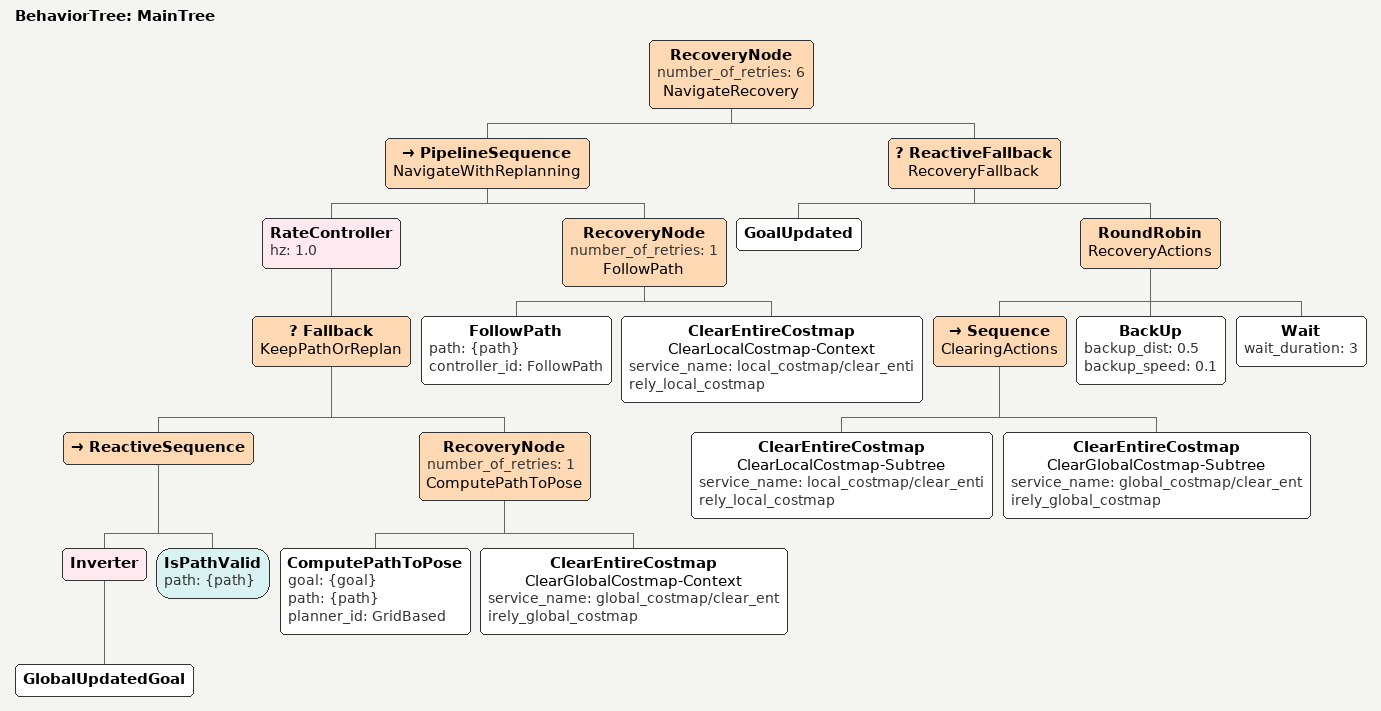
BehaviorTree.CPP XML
<!--
  経路は「ゴールが変わった」か「経路上に障害物が入った」ときだけ再計画する。
  アッカーマン車向けに Spin を外したリカバリ。
-->
<root main_tree_to_execute="MainTree">
  <BehaviorTree ID="MainTree">
    <RecoveryNode number_of_retries="6" name="NavigateRecovery">
      <PipelineSequence name="NavigateWithReplanning">
        <RateController hz="1.0">
          <Fallback name="KeepPathOrReplan">
            <!-- ゴールが変わっておらず、今の経路が有効なら何もしない（経路を維持） -->
            <ReactiveSequence>
              <Inverter>
                <GlobalUpdatedGoal/>
              </Inverter>
              <IsPathValid path="{path}"/>
            </ReactiveSequence>
            <!-- それ以外（初回・ゴール変更・経路が塞がれた）のときだけ再計画 -->
            <RecoveryNode number_of_retries="1" name="ComputePathToPose">
              <ComputePathToPose goal="{goal}" path="{path}" planner_id="GridBased"/>
              <ClearEntireCostmap name="ClearGlobalCostmap-Context" service_name="global_costmap/clear_entirely_global_costmap"/>
            </RecoveryNode>
          </Fallback>
        </RateController>
        <RecoveryNode number_of_retries="1" name="FollowPath">
          <FollowPath path="{path}" controller_id="FollowPath"/>
          <ClearEntireCostmap name="ClearLocalCostmap-Context" service_name="local_costmap/clear_entirely_local_costmap"/>
        </RecoveryNode>
      </PipelineSequence>
      <ReactiveFallback name="RecoveryFallback">
        <GoalUpdated/>
        <RoundRobin name="RecoveryActions">
          <Sequence name="ClearingActions">
            <ClearEntireCostmap name="ClearLocalCostmap-Subtree" service_name="local_costmap/clear_entirely_local_costmap"/>
            <ClearEntireCostmap name="ClearGlobalCostmap-Subtree" service_name="global_costmap/clear_entirely_global_costmap"/>
          </Sequence>
          <BackUp backup_dist="0.5" backup_speed="0.1"/>
          <Wait wait_duration="3"/>
        </RoundRobin>
      </ReactiveFallback>
    </RecoveryNode>
  </BehaviorTree>
</root>
